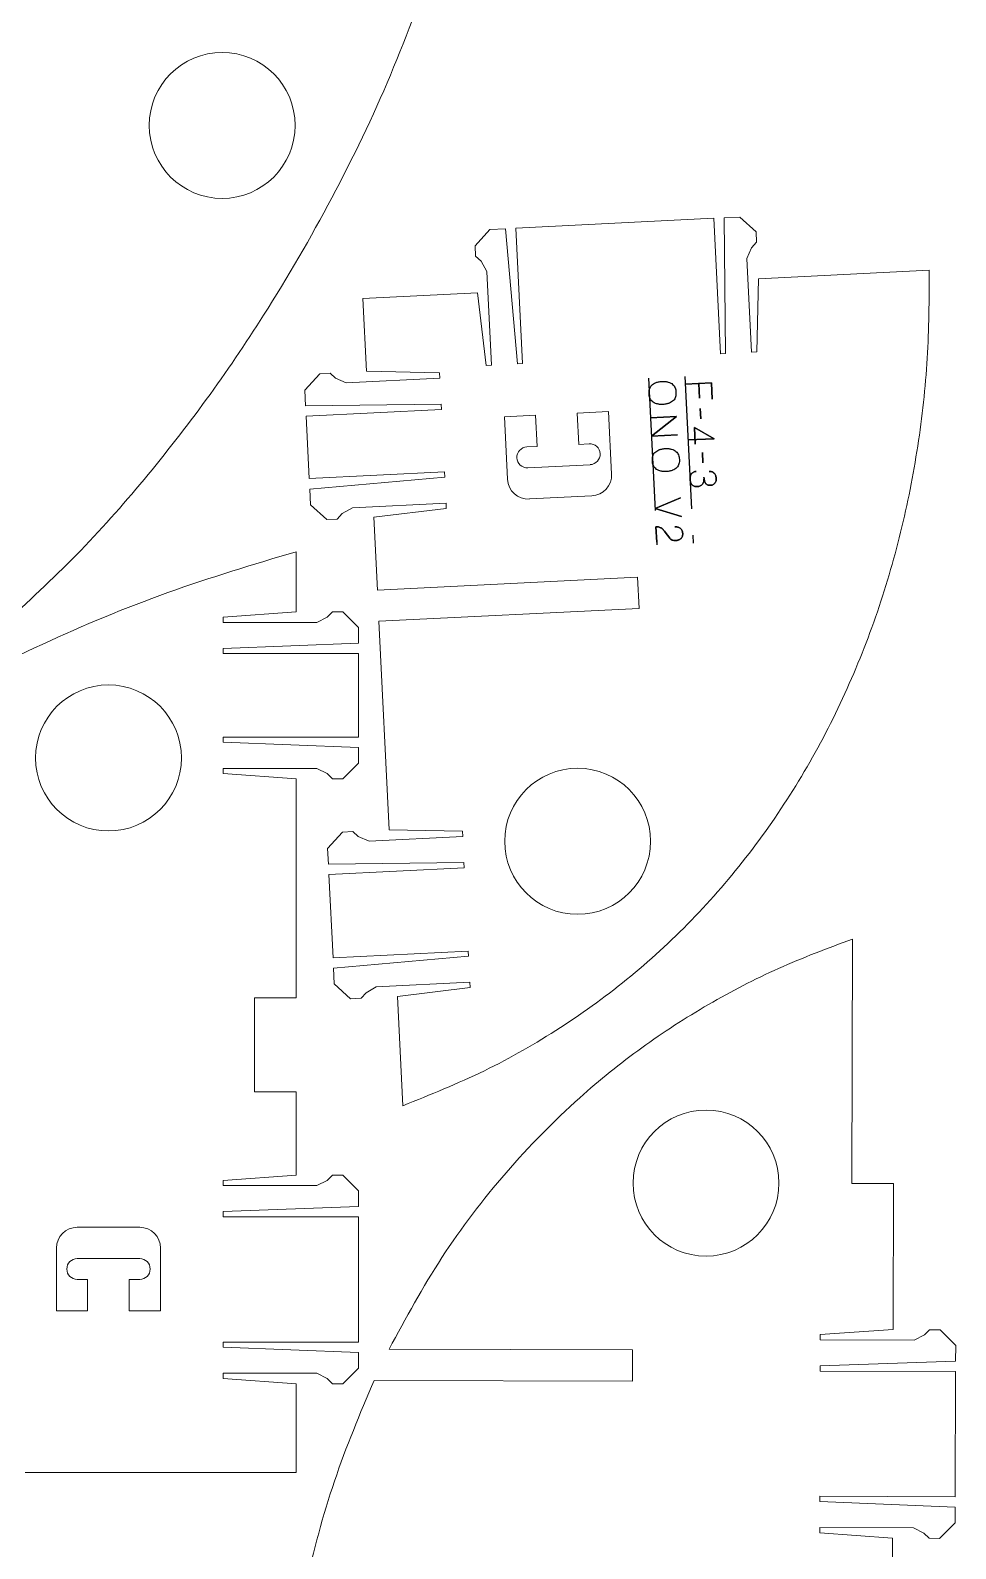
# Model space of a CAD drawing. Header units: millimetres. Extents: x 8 to 591, y 12 to 890.
# Drawn here: x 502.7 to 591.5, y 169.9 to 315.5 of the extents above; entities that cross this region are included whole.
import ezdxf

# ---------------------------------------------------------------- set-up
doc = ezdxf.new("R2010")
doc.units = ezdxf.units.MM
doc.linetypes.add('CENTERX2', pattern=[20.32, 12.7, -2.54, 2.54, -2.54])

msp = doc.modelspace()

# ---------------------------------------------------------------- linework, layer by layer
at = {"color": 7, "linetype": 'Continuous', "lineweight": 15}
for p, q in [((568.24, 297.47), (549.26, 296.52)), ((568.24, 297.47), (568.88, 284.48)), ((569.23, 297.52), (570.73, 297.59)), ((569.38, 284.51), (569.23, 297.52)), ((570.73, 297.59), (572.31, 296.17)), ((546.76, 296.4), (545.34, 294.83)), ((548.26, 296.47), (546.76, 296.4)), ((549.4, 283.51), (548.26, 296.47)), ((549.26, 296.52), (549.9, 283.54)), ((572.31, 296.17), (572.35, 295.17)), ((545.34, 294.83), (545.39, 293.83)), ((571.88, 294.64), (571.43, 293.62)), ((572.35, 295.17), (571.88, 294.64)), ((545.39, 293.83), (545.91, 293.35)), ((545.91, 293.35), (546.46, 292.38)), ((571.43, 293.62), (571.88, 284.63)), ((546.46, 292.38), (546.91, 283.39)), ((572.38, 284.66), (572.53, 291.67)), ((572.53, 291.67), (588.92, 292.49)), ((534.58, 289.79), (545.56, 290.33)), ((534.92, 282.8), (534.58, 289.79)), ((546.41, 283.37), (545.56, 290.33)), ((568.88, 284.48), (569.38, 284.51)), ((571.88, 284.63), (572.38, 284.66)), ((529, 281), (530.43, 282.57)), ((530.43, 282.57), (531.43, 282.62)), ((531.43, 282.62), (531.95, 282.15)), ((541.94, 282.64), (534.92, 282.8)), ((541.96, 282.14), (541.94, 282.64)), ((546.91, 283.39), (546.41, 283.37)), ((549.9, 283.54), (549.4, 283.51)), ((529.08, 279.5), (529, 281)), ((531.95, 282.15), (532.97, 281.7)), ((532.97, 281.7), (541.96, 282.14)), ((542.09, 279.65), (529.08, 279.5)), ((542.11, 279.15), (542.09, 279.65)), ((529.13, 278.5), (542.11, 279.15)), ((529.43, 272.51), (529.13, 278.5)), ((551.15, 278.6), (548.15, 278.45)), ((548.15, 278.45), (548.45, 272.45)), ((551.3, 275.6), (551.15, 278.6)), ((558.14, 278.94), (555.15, 278.79)), ((555.15, 278.79), (555.29, 275.8)), ((558.44, 272.95), (558.14, 278.94)), ((550.3, 275.55), (551.3, 275.6)), ((555.29, 275.8), (556.29, 275.85)), ((556.39, 273.85), (550.4, 273.55)), ((529.43, 272.51), (542.41, 273.16)), ((542.43, 272.66), (529.48, 271.51)), ((542.41, 273.16), (542.43, 272.66)), ((529.48, 271.51), (529.55, 270.01)), ((550.55, 270.56), (556.54, 270.85)), ((529.55, 270.01), (531.12, 268.59)), ((532.6, 269.16), (533.57, 269.71)), ((533.57, 269.71), (542.56, 270.16)), ((542.58, 269.66), (535.62, 268.81)), ((542.56, 270.16), (542.58, 269.66)), ((531.12, 268.59), (532.12, 268.64)), ((532.12, 268.64), (532.6, 269.16)), ((535.96, 261.82), (535.62, 268.81)), ((528.16, 265.5), (528.16, 259.73)), ((560.93, 263.06), (535.96, 261.82)), ((561.08, 260.06), (560.93, 263.06)), ((521.16, 259.23), (528.16, 259.73)), ((521.16, 258.73), (521.16, 259.23)), ((531.16, 259.23), (530.16, 258.73)), ((531.66, 259.73), (531.16, 259.23)), ((532.66, 259.73), (531.66, 259.73)), ((534.16, 258.23), (532.66, 259.73)), ((536.11, 258.83), (561.08, 260.06)), ((530.16, 258.73), (521.16, 258.73)), ((534.16, 256.73), (534.16, 258.23)), ((537.1, 238.85), (536.11, 258.83)), ((521.16, 256.23), (534.16, 256.73)), ((521.16, 255.73), (521.16, 256.23)), ((534.16, 255.73), (521.16, 255.73)), ((534.16, 255.73), (534.16, 247.73)), ((534.16, 247.73), (521.16, 247.73)), ((521.16, 247.73), (521.16, 247.23)), ((521.16, 247.23), (534.16, 246.73)), ((534.16, 246.73), (534.16, 245.23)), ((530.16, 244.73), (521.16, 244.73)), ((521.16, 244.73), (521.16, 244.23)), ((531.16, 244.23), (530.16, 244.73)), ((534.16, 245.23), (532.66, 243.73)), ((521.16, 244.23), (528.16, 243.73)), ((528.16, 243.73), (528.16, 222.73)), ((531.66, 243.73), (531.16, 244.23)), ((532.66, 243.73), (531.66, 243.73)), ((544.12, 238.7), (537.1, 238.85)), ((531.19, 237.05), (532.61, 238.63)), ((532.61, 238.63), (533.61, 238.68)), ((533.61, 238.68), (534.13, 238.2)), ((534.13, 238.2), (535.16, 237.75)), ((535.16, 237.75), (544.15, 238.2)), ((544.15, 238.2), (544.12, 238.7)), ((531.26, 235.56), (531.19, 237.05)), ((544.27, 235.7), (531.26, 235.56)), ((531.31, 234.56), (544.29, 235.2)), ((531.71, 226.57), (531.31, 234.56)), ((544.29, 235.2), (544.27, 235.7)), ((531.71, 226.57), (544.69, 227.21)), ((544.69, 227.21), (544.72, 226.71)), ((581.5, 204.93), (581.56, 228.37)), ((544.72, 226.71), (531.76, 225.57)), ((531.76, 225.57), (531.83, 224.07)), ((535.85, 223.77), (544.84, 224.22)), ((544.84, 224.22), (544.86, 223.72)), ((531.83, 224.07), (533.4, 222.65)), ((534.4, 222.7), (534.88, 223.22)), ((534.88, 223.22), (535.85, 223.77)), ((544.86, 223.72), (537.9, 222.87)), ((537.9, 222.87), (538.42, 212.39)), ((528.16, 222.73), (524.16, 222.73)), ((524.16, 222.73), (524.16, 213.73)), ((533.4, 222.65), (534.4, 222.7)), ((524.16, 213.73), (528.16, 213.73)), ((528.16, 213.73), (528.16, 205.73)), ((521.16, 205.23), (528.16, 205.73)), ((531.66, 205.73), (531.16, 205.23)), ((532.66, 205.73), (531.66, 205.73)), ((534.16, 204.23), (532.66, 205.73)), ((521.16, 204.73), (521.16, 205.23)), ((530.16, 204.73), (521.16, 204.73)), ((531.16, 205.23), (530.16, 204.73)), ((534.16, 202.73), (534.16, 204.23)), ((585.5, 204.92), (581.5, 204.93)), ((585.46, 190.92), (585.5, 204.92)), ((521.16, 202.23), (534.16, 202.73)), ((521.16, 201.73), (521.16, 202.23)), ((534.16, 201.73), (521.16, 201.73)), ((534.16, 201.73), (534.16, 189.73)), ((507.16, 200.73), (513.16, 200.73)), ((505.16, 192.73), (505.16, 198.73)), ((515.16, 198.73), (515.16, 192.73)), ((513.16, 197.73), (507.16, 197.73)), ((507.16, 195.73), (508.16, 195.73)), ((508.16, 195.73), (508.16, 192.73)), ((512.16, 195.73), (513.16, 195.73)), ((512.16, 192.73), (512.16, 195.73)), ((508.16, 192.73), (505.16, 192.73)), ((515.16, 192.73), (512.16, 192.73)), ((578.46, 190.44), (585.46, 190.92)), ((588.96, 190.91), (588.46, 190.41)), ((589.96, 190.9), (588.96, 190.91)), ((591.46, 189.4), (589.96, 190.9)), ((534.16, 189.73), (521.16, 189.73)), ((521.16, 189.73), (521.16, 189.23)), ((578.46, 189.94), (578.46, 190.44)), ((587.46, 189.91), (578.46, 189.94)), ((588.46, 190.41), (587.46, 189.91)), ((591.45, 187.9), (591.46, 189.4)), ((521.16, 189.23), (534.16, 188.73)), ((534.16, 188.73), (534.16, 187.23)), ((537.08, 189.05), (560.46, 188.99)), ((560.45, 185.99), (560.46, 188.99)), ((578.45, 187.44), (591.45, 187.9)), ((530.16, 186.73), (521.16, 186.73)), ((521.16, 186.73), (521.16, 186.23)), ((531.16, 186.23), (530.16, 186.73)), ((534.16, 187.23), (532.66, 185.73)), ((578.45, 186.94), (578.45, 187.44)), ((591.45, 186.9), (578.45, 186.94)), ((591.42, 174.9), (591.45, 186.9)), ((521.16, 186.23), (528.16, 185.73)), ((528.16, 185.73), (528.16, 177.23)), ((531.66, 185.73), (531.16, 186.23)), ((532.66, 185.73), (531.66, 185.73)), ((535.64, 186.05), (560.45, 185.99)), ((528.16, 177.23), (502.16, 177.23)), ((591.42, 174.9), (578.42, 174.94)), ((578.42, 174.94), (578.42, 174.44)), ((578.42, 174.44), (591.41, 173.9)), ((591.41, 173.9), (591.41, 172.4)), ((587.41, 171.91), (578.41, 171.94)), ((578.41, 171.94), (578.41, 171.44)), ((588.41, 171.41), (587.41, 171.91)), ((591.41, 172.4), (589.91, 170.9)), ((578.41, 171.44), (585.41, 170.92)), ((585.38, 159.92), (585.41, 170.92)), ((588.91, 170.91), (588.41, 171.41)), ((589.91, 170.9), (588.91, 170.91))]:
    msp.add_line(p, q, dxfattribs=at)
at = {"color": 7, "linetype": 'CENTERX2'}
for p, q in [((561.99, 282.14), (562.78, 266.16)), ((565.48, 282.31), (566.28, 266.33))]:
    msp.add_line(p, q, dxfattribs=at)
at = {"color": 7, "linetype": 'Continuous', "flags": 128}
for points in [[(562.03, 280.66), (562.03, 280.78), (562.04, 280.88), (562.05, 280.99), (562.08, 281.09), (562.11, 281.19), (562.16, 281.28), (562.21, 281.37), (562.28, 281.45), (562.36, 281.53), (562.45, 281.6), (562.55, 281.66), (562.66, 281.71), (562.73, 281.73), (562.79, 281.75), (562.86, 281.77), (562.94, 281.79), (563.01, 281.8), (563.09, 281.81), (563.18, 281.82), (563.27, 281.83), (563.27, 281.83), (563.36, 281.83), (563.44, 281.83), (563.52, 281.83), (563.6, 281.82), (563.67, 281.81), (563.75, 281.8), (563.81, 281.79), (563.88, 281.77), (564, 281.73), (564.11, 281.68), (564.21, 281.62), (564.29, 281.55), (564.37, 281.48), (564.43, 281.4), (564.49, 281.31), (564.53, 281.22), (564.57, 281.12), (564.59, 281.01), (564.61, 280.9), (564.62, 280.79), (564.62, 280.79), (564.62, 280.68), (564.62, 280.57), (564.6, 280.46), (564.58, 280.36), (564.54, 280.26), (564.5, 280.17), (564.44, 280.08), (564.37, 280), (564.29, 279.93), (564.2, 279.86), (564.1, 279.8), (563.98, 279.74), (563.92, 279.72), (563.85, 279.7), (563.78, 279.68), (563.71, 279.67), (563.63, 279.65), (563.55, 279.64), (563.46, 279.63), (563.38, 279.63), (563.38, 279.63), (563.29, 279.62), (563.2, 279.62), (563.12, 279.63), (563.04, 279.63), (562.97, 279.64), (562.9, 279.65), (562.83, 279.67), (562.76, 279.68), (562.64, 279.72), (562.54, 279.77), (562.44, 279.83), (562.35, 279.9), (562.28, 279.98), (562.22, 280.06), (562.16, 280.14), (562.12, 280.24), (562.08, 280.34), (562.06, 280.44), (562.04, 280.55)], [(562.03, 280.66), (562.03, 280.78), (562.04, 280.88), (562.05, 280.99), (562.08, 281.09), (562.11, 281.19), (562.16, 281.28), (562.21, 281.37), (562.28, 281.45), (562.36, 281.53), (562.45, 281.6), (562.55, 281.66), (562.66, 281.71), (562.73, 281.73), (562.79, 281.75), (562.86, 281.77), (562.94, 281.79), (563.01, 281.8), (563.09, 281.81), (563.18, 281.82), (563.27, 281.83), (563.27, 281.83), (563.36, 281.83), (563.44, 281.83), (563.52, 281.83), (563.6, 281.82), (563.67, 281.81), (563.75, 281.8), (563.81, 281.79), (563.88, 281.77), (564, 281.73), (564.11, 281.68), (564.21, 281.62), (564.29, 281.55), (564.37, 281.48), (564.43, 281.4), (564.49, 281.31), (564.53, 281.22), (564.57, 281.12), (564.59, 281.01), (564.61, 280.9), (564.62, 280.79), (564.62, 280.79), (564.62, 280.68), (564.62, 280.57), (564.6, 280.46), (564.58, 280.36), (564.54, 280.26), (564.5, 280.17), (564.44, 280.08), (564.37, 280), (564.29, 279.93), (564.2, 279.86), (564.1, 279.8), (563.98, 279.74), (563.92, 279.72), (563.85, 279.7), (563.78, 279.68), (563.71, 279.67), (563.63, 279.65), (563.55, 279.64), (563.46, 279.63), (563.38, 279.63), (563.38, 279.63), (563.29, 279.62), (563.2, 279.62), (563.12, 279.63), (563.04, 279.63), (562.97, 279.64), (562.9, 279.65), (562.83, 279.67), (562.76, 279.68), (562.64, 279.72), (562.54, 279.77), (562.44, 279.83), (562.35, 279.9), (562.28, 279.98), (562.22, 280.06), (562.16, 280.14), (562.12, 280.24), (562.08, 280.34), (562.06, 280.44), (562.04, 280.55), (562.03, 280.66)], [(568.02, 281.69), (568.09, 280.14), (568.09, 280.14), (568.02, 281.69), (568.02, 281.69), (565.52, 281.56), (565.52, 281.56), (568.02, 281.69)], [(566.81, 281.63), (566.88, 280.22), (566.88, 280.22), (566.81, 281.63)], [(564.67, 278.47), (562.26, 276.57), (562.26, 276.57), (564.76, 276.7), (564.76, 276.7), (562.26, 276.57), (562.26, 276.57), (564.67, 278.47), (564.67, 278.47), (562.18, 278.35), (562.18, 278.35), (564.67, 278.47)], [(567, 278.24), (566.95, 279.25), (566.95, 279.25), (567, 278.24)], [(568.28, 276.34), (566.39, 277.42), (566.39, 277.42), (566.47, 275.81), (566.47, 275.81), (566.39, 277.42), (566.39, 277.42), (568.28, 276.34), (568.28, 276.34), (565.79, 276.22), (565.79, 276.22), (568.28, 276.34)], [(562.35, 274.23), (562.35, 274.34), (562.35, 274.45), (562.37, 274.56), (562.4, 274.66), (562.43, 274.76), (562.47, 274.85), (562.53, 274.94), (562.6, 275.02), (562.67, 275.09), (562.77, 275.16), (562.87, 275.22), (562.98, 275.28), (563.05, 275.3), (563.11, 275.32), (563.18, 275.34), (563.26, 275.35), (563.33, 275.37), (563.41, 275.38), (563.5, 275.39), (563.59, 275.39), (563.59, 275.39), (563.68, 275.39), (563.76, 275.4), (563.84, 275.39), (563.92, 275.39), (563.99, 275.38), (564.07, 275.37), (564.13, 275.35), (564.2, 275.34), (564.32, 275.29), (564.43, 275.24), (564.53, 275.19), (564.61, 275.12), (564.69, 275.04), (564.75, 274.96), (564.81, 274.88), (564.85, 274.78), (564.89, 274.68), (564.91, 274.58), (564.93, 274.47), (564.94, 274.36), (564.94, 274.36), (564.94, 274.24), (564.94, 274.14), (564.92, 274.03), (564.9, 273.93), (564.86, 273.83), (564.82, 273.74), (564.76, 273.65), (564.69, 273.57), (564.61, 273.49), (564.52, 273.42), (564.42, 273.36), (564.3, 273.31), (564.24, 273.29), (564.17, 273.26), (564.1, 273.25), (564.03, 273.23), (563.95, 273.22), (563.87, 273.21), (563.78, 273.2), (563.7, 273.19), (563.7, 273.19), (563.61, 273.19), (563.52, 273.19), (563.44, 273.19), (563.36, 273.2), (563.29, 273.21), (563.22, 273.22), (563.15, 273.23), (563.08, 273.25), (562.96, 273.29), (562.86, 273.34), (562.76, 273.4), (562.67, 273.47), (562.6, 273.54), (562.54, 273.62), (562.48, 273.71), (562.44, 273.8), (562.4, 273.9), (562.38, 274.01), (562.36, 274.12)], [(562.35, 274.23), (562.35, 274.34), (562.35, 274.45), (562.37, 274.56), (562.4, 274.66), (562.43, 274.76), (562.47, 274.85), (562.53, 274.94), (562.6, 275.02), (562.67, 275.09), (562.77, 275.16), (562.87, 275.22), (562.98, 275.28), (563.05, 275.3), (563.11, 275.32), (563.18, 275.34), (563.26, 275.35), (563.33, 275.37), (563.41, 275.38), (563.5, 275.39), (563.59, 275.39), (563.59, 275.39), (563.68, 275.39), (563.76, 275.4), (563.84, 275.39), (563.92, 275.39), (563.99, 275.38), (564.07, 275.37), (564.13, 275.35), (564.2, 275.34), (564.32, 275.29), (564.43, 275.24), (564.53, 275.19), (564.61, 275.12), (564.69, 275.04), (564.75, 274.96), (564.81, 274.88), (564.85, 274.78), (564.89, 274.68), (564.91, 274.58), (564.93, 274.47), (564.94, 274.36), (564.94, 274.36), (564.94, 274.24), (564.94, 274.14), (564.92, 274.03), (564.9, 273.93), (564.86, 273.83), (564.82, 273.74), (564.76, 273.65), (564.69, 273.57), (564.61, 273.49), (564.52, 273.42), (564.42, 273.36), (564.3, 273.31), (564.24, 273.29), (564.17, 273.26), (564.1, 273.25), (564.03, 273.23), (563.95, 273.22), (563.87, 273.21), (563.78, 273.2), (563.7, 273.19), (563.7, 273.19), (563.61, 273.19), (563.52, 273.19), (563.44, 273.19), (563.36, 273.2), (563.29, 273.21), (563.22, 273.22), (563.15, 273.23), (563.08, 273.25), (562.96, 273.29), (562.86, 273.34), (562.76, 273.4), (562.67, 273.47), (562.6, 273.54), (562.54, 273.62), (562.48, 273.71), (562.44, 273.8), (562.4, 273.9), (562.38, 274.01), (562.36, 274.12), (562.35, 274.23)], [(567.21, 274.02), (567.16, 275.02), (567.16, 275.02), (567.21, 274.02)], [(566.56, 273.2), (566.49, 273.2), (566.43, 273.19), (566.37, 273.17), (566.31, 273.14), (566.26, 273.11), (566.21, 273.08), (566.16, 273.04), (566.12, 272.99), (566.08, 272.94), (566.05, 272.89), (566.02, 272.83), (566, 272.76), (565.99, 272.69), (565.98, 272.62), (565.97, 272.54), (565.97, 272.46), (565.97, 272.46), (565.98, 272.38), (565.99, 272.3), (566.01, 272.23), (566.02, 272.16), (566.05, 272.1), (566.08, 272.04), (566.11, 271.98), (566.15, 271.93), (566.19, 271.89), (566.24, 271.85), (566.29, 271.81), (566.35, 271.79), (566.42, 271.77), (566.49, 271.75), (566.56, 271.75), (566.65, 271.75), (566.65, 271.75), (566.73, 271.75), (566.81, 271.77), (566.88, 271.79), (566.95, 271.81), (567.01, 271.84), (567.06, 271.88), (567.11, 271.92), (567.16, 271.97), (567.2, 272.03), (567.23, 272.09), (567.26, 272.17), (567.28, 272.24), (567.29, 272.33), (567.3, 272.43), (567.31, 272.53), (567.3, 272.64), (567.3, 272.64), (567.31, 272.53), (567.32, 272.43), (567.34, 272.34), (567.36, 272.26), (567.39, 272.19), (567.42, 272.13), (567.46, 272.07), (567.49, 272.02), (567.54, 271.98), (567.58, 271.95), (567.63, 271.92), (567.68, 271.9), (567.74, 271.89), (567.8, 271.88), (567.85, 271.87), (567.92, 271.87), (567.92, 271.87), (567.98, 271.88), (568.03, 271.89), (568.09, 271.9), (568.14, 271.92), (568.19, 271.94), (568.24, 271.97), (568.29, 272), (568.33, 272.04), (568.36, 272.08), (568.39, 272.13), (568.42, 272.18), (568.44, 272.24), (568.46, 272.31), (568.47, 272.38), (568.47, 272.46), (568.47, 272.54), (568.47, 272.54), (568.46, 272.63), (568.45, 272.71), (568.43, 272.78), (568.4, 272.85), (568.37, 272.91), (568.34, 272.96), (568.3, 273.01), (568.26, 273.05), (568.21, 273.09), (568.16, 273.12), (568.11, 273.15), (568.05, 273.17), (568, 273.19), (567.94, 273.2), (567.88, 273.2), (567.81, 273.2), (567.81, 273.2), (567.88, 273.2), (567.94, 273.2), (568, 273.19), (568.05, 273.17), (568.11, 273.15), (568.16, 273.12), (568.21, 273.09), (568.26, 273.05), (568.3, 273.01), (568.34, 272.96), (568.37, 272.91), (568.4, 272.85), (568.43, 272.78), (568.45, 272.71), (568.46, 272.63), (568.47, 272.54), (568.47, 272.54), (568.47, 272.46), (568.47, 272.38), (568.46, 272.31), (568.44, 272.24), (568.42, 272.18), (568.39, 272.13), (568.36, 272.08), (568.33, 272.04), (568.29, 272), (568.24, 271.97), (568.19, 271.94), (568.14, 271.92), (568.09, 271.9), (568.03, 271.89), (567.98, 271.88), (567.92, 271.87), (567.92, 271.87), (567.85, 271.87), (567.8, 271.88), (567.74, 271.89), (567.68, 271.9), (567.63, 271.92), (567.58, 271.95), (567.54, 271.98), (567.49, 272.02), (567.46, 272.07), (567.42, 272.13), (567.39, 272.19), (567.36, 272.26), (567.34, 272.34), (567.32, 272.43), (567.31, 272.53), (567.3, 272.64), (567.3, 272.64), (567.31, 272.53), (567.3, 272.43), (567.29, 272.33), (567.28, 272.24), (567.26, 272.17), (567.23, 272.09), (567.2, 272.03), (567.16, 271.97), (567.11, 271.92), (567.06, 271.88), (567.01, 271.84), (566.95, 271.81), (566.88, 271.79), (566.81, 271.77), (566.73, 271.75), (566.65, 271.75), (566.65, 271.75), (566.56, 271.75), (566.49, 271.75), (566.42, 271.77), (566.35, 271.79), (566.29, 271.81), (566.24, 271.85), (566.19, 271.89), (566.15, 271.93), (566.11, 271.98), (566.08, 272.04), (566.05, 272.1), (566.02, 272.16), (566.01, 272.23), (565.99, 272.3), (565.98, 272.38), (565.97, 272.46), (565.97, 272.46), (565.97, 272.54), (565.98, 272.62), (565.99, 272.69), (566, 272.76), (566.02, 272.83), (566.05, 272.89), (566.08, 272.94), (566.12, 272.99), (566.16, 273.04), (566.21, 273.08), (566.26, 273.11), (566.31, 273.14), (566.37, 273.17), (566.43, 273.19), (566.49, 273.2), (566.56, 273.2)], [(562.61, 269.65), (565.06, 270.68), (565.06, 270.68), (562.61, 269.65), (562.61, 269.65), (565.15, 268.87), (565.15, 268.87), (562.61, 269.65)], [(562.69, 267.9), (562.79, 267.9), (562.87, 267.9), (562.95, 267.88), (563.02, 267.87), (563.08, 267.84), (563.14, 267.81), (563.2, 267.78), (563.25, 267.75), (563.3, 267.71), (563.35, 267.67), (563.39, 267.62), (563.43, 267.57), (563.51, 267.47), (563.59, 267.37), (563.59, 267.37), (564.02, 266.8), (564.02, 266.8), (564.05, 266.75), (564.09, 266.72), (564.12, 266.69), (564.16, 266.66), (564.24, 266.62), (564.33, 266.6), (564.41, 266.58), (564.5, 266.58), (564.59, 266.58), (564.67, 266.59), (564.67, 266.59), (564.72, 266.59), (564.77, 266.6), (564.82, 266.61), (564.87, 266.63), (564.92, 266.65), (564.97, 266.67), (565.02, 266.71), (565.06, 266.74), (565.11, 266.78), (565.15, 266.83), (565.18, 266.88), (565.21, 266.94), (565.24, 267.01), (565.25, 267.08), (565.26, 267.17), (565.26, 267.25), (565.26, 267.25), (565.25, 267.34), (565.24, 267.42), (565.22, 267.5), (565.18, 267.56), (565.15, 267.62), (565.11, 267.68), (565.06, 267.73), (565.01, 267.77), (564.95, 267.8), (564.9, 267.83), (564.83, 267.85), (564.77, 267.87), (564.71, 267.88), (564.64, 267.89), (564.58, 267.9), (564.51, 267.9), (564.51, 267.9), (564.58, 267.9), (564.64, 267.89), (564.71, 267.88), (564.77, 267.87), (564.83, 267.85), (564.9, 267.83), (564.95, 267.8), (565.01, 267.77), (565.06, 267.73), (565.11, 267.68), (565.15, 267.62), (565.18, 267.56), (565.22, 267.5), (565.24, 267.42), (565.25, 267.34), (565.26, 267.25), (565.26, 267.25), (565.26, 267.17), (565.25, 267.08), (565.24, 267.01), (565.21, 266.94), (565.18, 266.88), (565.15, 266.83), (565.11, 266.78), (565.06, 266.74), (565.02, 266.71), (564.97, 266.67), (564.92, 266.65), (564.87, 266.63), (564.82, 266.61), (564.77, 266.6), (564.72, 266.59), (564.67, 266.59), (564.67, 266.59), (564.59, 266.58), (564.5, 266.58), (564.41, 266.58), (564.33, 266.6), (564.24, 266.62), (564.16, 266.66), (564.12, 266.69), (564.09, 266.72), (564.05, 266.75), (564.02, 266.8), (564.02, 266.8), (563.59, 267.37), (563.59, 267.37), (563.51, 267.47), (563.43, 267.57), (563.39, 267.62), (563.35, 267.67), (563.3, 267.71), (563.25, 267.75), (563.2, 267.78), (563.14, 267.81), (563.08, 267.84), (563.02, 267.87), (562.95, 267.88), (562.87, 267.9), (562.79, 267.9), (562.7, 267.9), (562.7, 267.9), (562.77, 266.42), (562.77, 266.42), (562.7, 267.9)]]:
    msp.add_lwpolyline(points, dxfattribs=at)
at = {"color": 7, "linetype": 'Continuous', "lineweight": 15}
for centre in [(521.07, 306.38), (510.16, 245.73), (555.18, 237.74), (567.5, 204.97)]:
    msp.add_circle(centre, 7, dxfattribs=at)
for centre, radius, start, end in [((550.35, 274.55), 1, 92.8424, 272.8424), ((556.34, 274.85), 1, 272.8424, 92.8424), ((550.45, 272.55), 2, 182.8424, 272.8424), ((556.44, 272.85), 2, 272.8424, 2.8424), ((507.16, 198.73), 2, 90, 180), ((513.16, 198.73), 2, 0, 90), ((507.16, 196.73), 1, 90, 270), ((513.16, 196.73), 1, 270, 90)]:
    msp.add_arc(centre, radius, start, end, dxfattribs=at)
for points, knots in [([(500, 258.47), (502.4, 260.68), (507.18, 265.07), (513.65, 272.37), (519.64, 280.05), (525.74, 289.02), (531.74, 299.37), (537.41, 311.08), (540.34, 319.22), (541.8, 323.27)], [0, 0, 0, 0, 0.12527, 0.249928, 0.374686, 0.500075, 0.667177, 0.834425, 1, 1, 1, 1]), ([(538.42, 212.39), (541.05, 213.45), (546.28, 215.55), (553.61, 219.75), (560.41, 224.7), (566.59, 230.44), (572.07, 236.88), (576.79, 243.89), (580.73, 251.36), (583.9, 259.21), (586.3, 267.32), (587.93, 275.63), (588.88, 284.03), (588.91, 289.67), (588.92, 292.49)], [0, 0, 0, 0, 0.083961, 0.166936, 0.249529, 0.332727, 0.416178, 0.499458, 0.582792, 0.6661, 0.749773, 0.833034, 0.916668, 1, 1, 1, 1]), ([(461.16, 227.33), (463.49, 229.6), (468.15, 234.13), (475.79, 240.19), (483.79, 245.75), (493.08, 251.35), (503.74, 256.77), (515.75, 261.79), (524.04, 264.27), (528.16, 265.5)], [0, 0, 0, 0, 0.12527, 0.249928, 0.374687, 0.500075, 0.667178, 0.834425, 1, 1, 1, 1]), ([(537.08, 189.05), (538.7, 192.02), (541.95, 197.98), (548.14, 206.07), (554.66, 212.74), (561.26, 218.05), (567.66, 222.18), (574.43, 225.7), (579.17, 227.48), (581.56, 228.37)], [0, 0, 0, 0, 0.1666289, 0.3340047, 0.4996432, 0.625047, 0.7505054, 0.8743762, 1, 1, 1, 1]), ([(526.71, 145.58), (526.86, 149.07), (527.17, 156.03), (528.95, 166.35), (531.61, 176.45), (534.3, 182.86), (535.64, 186.05)], [0, 0, 0, 0, 0.250905, 0.500905, 0.751517, 1, 1, 1, 1])]:
    msp.add_open_spline(points, degree=3, knots=knots, dxfattribs=at)

doc.saveas('drawing.dxf')
